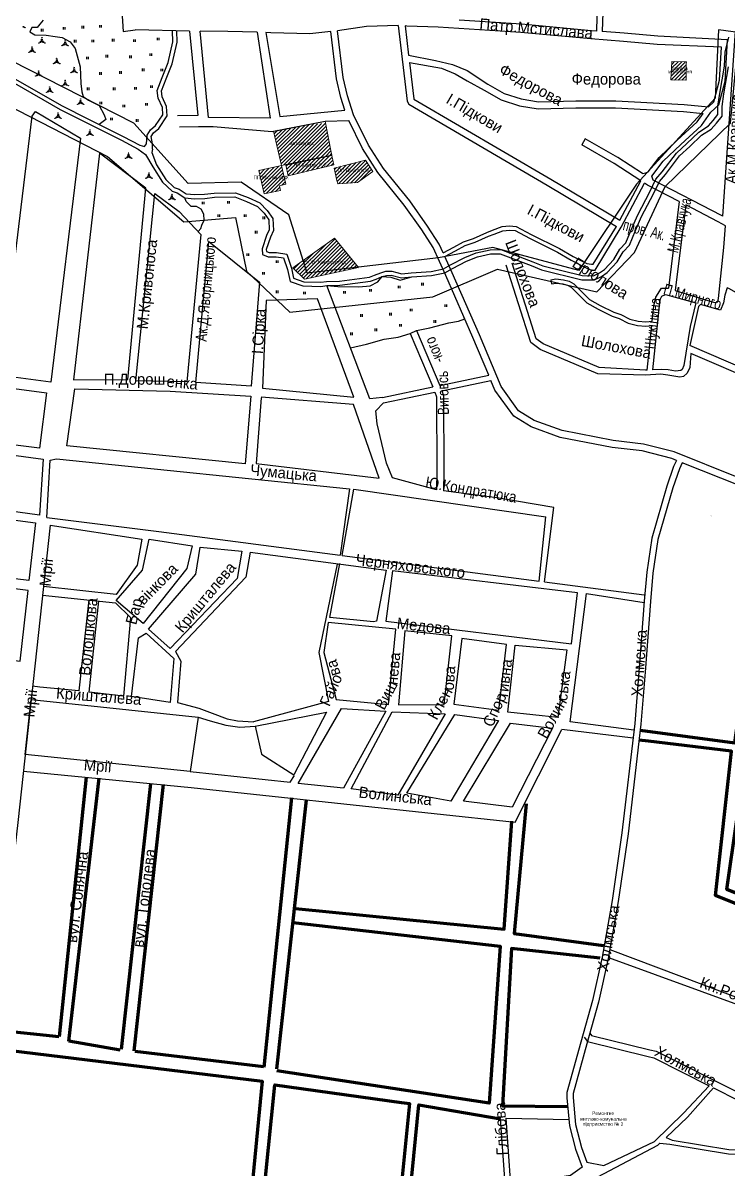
# Model space of a CAD drawing. Header units: millimetres. Extents: x 1379499 to 1411715, y 5652947 to 5671991.
# Drawn here: x 1400904 to 1401918, y 5658119 to 5659768 of the extents above; entities that cross this region are included whole.
import ezdxf
from ezdxf.enums import TextEntityAlignment as Align

# ---------------------------------------------------------------- set-up
doc = ezdxf.new("R2010")
doc.units = ezdxf.units.MM
doc.layers.add('_5Інше', color=252, linetype='Continuous', lineweight=25)
for name, color, linetype in [('вулиці', 7, 'Continuous'), ('ВулНазва', 7, 'Continuous'), ('залізниця', 7, 'Continuous'), ('на область', 5, 'Continuous')]:
    doc.layers.add(name, color=color, linetype=linetype)
doc.styles.add('GRAD', font='crr36__c.shx', dxfattribs={"oblique": 10})
picture_1 = doc.add_image_def('image1.bmp', size_in_pixel=(3370, 2384))
pattern_1 = [(45, (19203.3615, -9190.9644), (-2.6516504294, 2.6516504294), [])]

# ---------------------------------------------------------------- blocks, each defined once
blk = doc.blocks.new('ЧорнаПрибер')
at = {"layer": '_5Інше', "color": 160}
for points in [[(46520, 26580), (46376, 26657), (45778.7, 26738), (45774, 26640), (45661, 26516), (45578, 26392), (45454, 26425), (45376, 26410), (45187, 26388), (45161, 26472), (45092, 26519), (45016, 26517), (44938, 26604), (44308, 26925)], [(44258, 26887), (44900, 26556), (45010, 26462), (45084, 26468), (45100, 26391), (45162, 26332), (45368, 26354), (45461, 26394), (45604, 26361), (45658, 26418), (45702, 26513), (45796, 26604), (45806, 26710), (46396, 26618), (46505, 26564)]]:
    blk.add_lwpolyline(points, dxfattribs=at)

msp = doc.modelspace()

# ---------------------------------------------------------------- hatches: boundary and pattern name
at = {"layer": 'вулиці', "lineweight": -2}
h = msp.add_hatch(dxfattribs=at)
h.set_pattern_fill('ANSI31', color=2, scale=30, style=0)
h.set_pattern_definition(pattern_1)
h.paths.add_polyline_path([(1401837.3, 5659712.5), (1401835.9, 5659686.1), (1401857.9, 5659685.6), (1401857.9, 5659709.2), (1401858, 5659712.2)])
h.paths.add_polyline_path([(1401826.3, 5659695.2), (1401871.3, 5659695.2), (1401871.3, 5659700.2), (1401826.3, 5659700.2)], flags=9)
h.paths.add_polyline_path([(1401830.2, 5659700.5), (1401860.2, 5659700.5), (1401860.2, 5659705.5), (1401830.2, 5659705.5)], flags=9)
h = msp.add_hatch(dxfattribs=at)
h.set_pattern_fill('ANSI31', color=12, scale=30, style=0)
h.set_pattern_definition(pattern_1)
h.paths.add_polyline_path([(1401339.1, 5659624.2), (1401310, 5659621.3), (1401264.1, 5659612.5), (1401275.7, 5659563.2), (1401302.4, 5659568.6), (1401348.1, 5659578), (1401346.8, 5659584.6)])
h.paths.add_polyline_path([(1401287, 5659589.5), (1401323.1, 5659589.5), (1401323.1, 5659599.6), (1401287, 5659599.6)], flags=24)
h = msp.add_hatch(dxfattribs=at)
h.set_pattern_fill('ANSI31', color=2, scale=30, style=0)
h.set_pattern_definition(pattern_1)
h.paths.add_polyline_path([(1401282, 5659563.6), (1401285.2, 5659548.2), (1401350.8, 5659563.9), (1401348.1, 5659577.6)])
h.paths.add_polyline_path([(1401286.2, 5659559.9), (1401349.5, 5659559.9), (1401349.5, 5659567.4), (1401286.2, 5659567.4)], flags=24)
h = msp.add_hatch(dxfattribs=at)
h.set_pattern_fill('ANSI31', color=2, scale=30, style=0)
h.set_pattern_definition(pattern_1)
h.paths.add_polyline_path([(1401385.2, 5659538.6), (1401406.9, 5659554.2), (1401396.6, 5659570.6), (1401351.6, 5659559.3), (1401355.5, 5659541.3), (1401356.6, 5659536.4)])
h.paths.add_polyline_path([(1401348.3, 5659551.8), (1401411.6, 5659551.8), (1401411.6, 5659559.3), (1401348.3, 5659559.3)], flags=9)
h = msp.add_hatch(dxfattribs=at)
h.set_pattern_fill('ANSI31', color=2, scale=30, style=0)
h.set_pattern_definition(pattern_1)
h.paths.add_polyline_path([(1401274.3, 5659527.1), (1401272.9, 5659533.9), (1401282.2, 5659535.9), (1401278.7, 5659550.5), (1401275.7, 5659562.9), (1401243.3, 5659555.8), (1401250.6, 5659522.2)])
h.paths.add_polyline_path([(1401229.1, 5659542.1), (1401293.3, 5659542.1), (1401293.3, 5659549.6), (1401229.1, 5659549.6)], flags=9)
h = msp.add_hatch(dxfattribs=at)
h.set_pattern_fill('ANSI31', color=12, scale=30, style=0)
h.set_pattern_definition(pattern_1)
h.paths.add_polyline_path([(1401386.2, 5659416.6), (1401352, 5659458.3), (1401306.8, 5659426.2), (1401312.5, 5659408)])
h.paths.add_polyline_path([(1401308.9, 5659399.3), (1401386.6, 5659416.1), (1401386.2, 5659416.6), (1401312.5, 5659408), (1401306.8, 5659426.2), (1401292, 5659415.6)])
h.paths.add_polyline_path([(1401297.4, 5659419.1), (1401380.3, 5659419.1), (1401380.3, 5659427.9), (1401297.4, 5659427.9)], flags=9)

# ---------------------------------------------------------------- linework, layer by layer
at = {"layer": 'вулиці', "color": 7}
for p, q in [((1400962.2, 5659758.5), (1400962.2, 5659762.1)), ((1400964.6, 5659758.5), (1400964.6, 5659762.1)), ((1400989, 5659760.3), (1400989, 5659763.9)), ((1400991.4, 5659760.3), (1400991.4, 5659763.9)), ((1401014.5, 5659761.3), (1401014.5, 5659764.9)), ((1401016.9, 5659761.3), (1401016.9, 5659764.9)), ((1400930.4, 5659755.9), (1400930.4, 5659759.5)), ((1400932.8, 5659755.9), (1400932.8, 5659759.5)), ((1401097.5, 5659743.2), (1401097.5, 5659746.8)), ((1401099.9, 5659743.2), (1401099.9, 5659746.8)), ((1400978.1, 5659740.1), (1400978.1, 5659743.7)), ((1400980.5, 5659740.1), (1400980.5, 5659743.7)), ((1401003.5, 5659740.4), (1401003.5, 5659744)), ((1401005.9, 5659740.4), (1401005.9, 5659744)), ((1401032.9, 5659741.5), (1401032.9, 5659745.1)), ((1401035.3, 5659741.5), (1401035.3, 5659745.1)), ((1401063.3, 5659740.9), (1401063.3, 5659744.5)), ((1401065.7, 5659740.9), (1401065.7, 5659744.5)), ((1400995.6, 5659715.8), (1400995.6, 5659719.4)), ((1400998, 5659715.8), (1400998, 5659719.4)), ((1401023.8, 5659718.6), (1401023.8, 5659722.2)), ((1401026.2, 5659718.6), (1401026.2, 5659722.2)), ((1401057.7, 5659717.6), (1401057.7, 5659721.2)), ((1401060.1, 5659717.6), (1401060.1, 5659721.2)), ((1401086.9, 5659720.7), (1401086.9, 5659724.3)), ((1401089.3, 5659720.7), (1401089.3, 5659724.3)), ((1401014.3, 5659693.6), (1401014.3, 5659697.2)), ((1401016.7, 5659693.6), (1401016.7, 5659697.2)), ((1401043.2, 5659695), (1401043.2, 5659698.6)), ((1401045.6, 5659695), (1401045.6, 5659698.6)), ((1401076, 5659698.9), (1401076, 5659702.5)), ((1401078.4, 5659698.9), (1401078.4, 5659702.5)), ((1401102.8, 5659698.5), (1401102.8, 5659702.1)), ((1401105.2, 5659698.5), (1401105.2, 5659702.1)), ((1400996.6, 5659671.4), (1400996.6, 5659675)), ((1400999, 5659671.4), (1400999, 5659675)), ((1401034, 5659671.4), (1401034, 5659675)), ((1401036.4, 5659671.4), (1401036.4, 5659675)), ((1401064.7, 5659672.1), (1401064.7, 5659675.7)), ((1401067.1, 5659672.1), (1401067.1, 5659675.7)), ((1401088, 5659674.6), (1401088, 5659678.2)), ((1401090.4, 5659674.6), (1401090.4, 5659678.2)), ((1401015, 5659651.2), (1401015, 5659654.8)), ((1401017.4, 5659651.2), (1401017.4, 5659654.8)), ((1401047.8, 5659646.8), (1401047.8, 5659650.4)), ((1401050.2, 5659646.8), (1401050.2, 5659650.4)), ((1401080.8, 5659649.1), (1401080.8, 5659652.7)), ((1401083.2, 5659649.1), (1401083.2, 5659652.7)), ((1401030.4, 5659628.1), (1401030.4, 5659631.7)), ((1401032.8, 5659628.1), (1401032.8, 5659631.7)), ((1401067.3, 5659625.9), (1401067.3, 5659629.5)), ((1401069.7, 5659625.9), (1401069.7, 5659629.5)), ((1401162.2, 5659507.3), (1401162.2, 5659510.9)), ((1401164.6, 5659507.3), (1401164.6, 5659510.9)), ((1401198.6, 5659508.1), (1401198.6, 5659511.7)), ((1401201, 5659508.1), (1401201, 5659511.7)), ((1401184.7, 5659488.9), (1401184.7, 5659492.5)), ((1401187.1, 5659488.9), (1401187.1, 5659492.5)), ((1401222.5, 5659488.9), (1401222.5, 5659492.5)), ((1401224.9, 5659488.9), (1401224.9, 5659492.5)), ((1401249.4, 5659485.8), (1401249.4, 5659489.4)), ((1401251.8, 5659485.8), (1401251.8, 5659489.4)), ((1401238.3, 5659465.3), (1401238.3, 5659468.9)), ((1401240.7, 5659465.3), (1401240.7, 5659468.9)), ((1401226.4, 5659432.9), (1401226.4, 5659436.5)), ((1401228.8, 5659432.9), (1401228.8, 5659436.5)), ((1401268.4, 5659422.8), (1401268.4, 5659426.4)), ((1401270.8, 5659422.8), (1401270.8, 5659426.4)), ((1401248.9, 5659406.1), (1401248.9, 5659409.7)), ((1401251.3, 5659406.1), (1401251.3, 5659409.7)), ((1401268.4, 5659379.5), (1401268.4, 5659383.1)), ((1401270.8, 5659379.5), (1401270.8, 5659383.1)), ((1401403, 5659381.5), (1401403, 5659385.1)), ((1401405.4, 5659381.5), (1401405.4, 5659385.1)), ((1401444, 5659386.4), (1401444, 5659390)), ((1401446.4, 5659386.4), (1401446.4, 5659390)), ((1401477.8, 5659390.4), (1401477.8, 5659394)), ((1401480.2, 5659390.4), (1401480.2, 5659394)), ((1401308, 5659377.8), (1401308, 5659381.4)), ((1401310.4, 5659377.8), (1401310.4, 5659381.4)), ((1401365.2, 5659378.8), (1401365.2, 5659382.4)), ((1401367.6, 5659378.8), (1401367.6, 5659382.4)), ((1401431.6, 5659347.2), (1401431.6, 5659350.8)), ((1401434, 5659347.2), (1401434, 5659350.8)), ((1401461.5, 5659353.4), (1401461.5, 5659357)), ((1401463.9, 5659353.4), (1401463.9, 5659357)), ((1401510.9, 5659359.6), (1401510.9, 5659363.2)), ((1401513.3, 5659359.6), (1401513.3, 5659363.2)), ((1401389.9, 5659345.3), (1401389.9, 5659348.9)), ((1401392.3, 5659345.3), (1401392.3, 5659348.9)), ((1401446, 5659331.2), (1401446, 5659334.8)), ((1401448.4, 5659331.2), (1401448.4, 5659334.8)), ((1401495.1, 5659336.7), (1401495.1, 5659340.3)), ((1401497.5, 5659336.7), (1401497.5, 5659340.3)), ((1401375.3, 5659318.9), (1401375.3, 5659322.5)), ((1401377.7, 5659318.9), (1401377.7, 5659322.5)), ((1401410.5, 5659324.7), (1401410.5, 5659328.3)), ((1401412.9, 5659324.7), (1401412.9, 5659328.3))]:
    msp.add_line(p, q, dxfattribs=at)
for points in [[(1401731.7, 5659879.9), (1401728.7, 5659756.4)], [(1401741.4, 5659877.7), (1401736.7, 5659755.7)], [(1400933.2, 5659772.2), (1400928, 5659766.1), (1400924.3, 5659761.6), (1400916.9, 5659761.6), (1400913.9, 5659755.5), (1400921.2, 5659750.8), (1400937.3, 5659750.3), (1400950.3, 5659748.4), (1400960.4, 5659747.2), (1400971.6, 5659741), (1400978.9, 5659731.1), (1400986, 5659705.1), (1400987.2, 5659680.8), (1400988.6, 5659669), (1400990.7, 5659662.3), (1400998.1, 5659656.8), (1401013.6, 5659649.4), (1401020.9, 5659636.1), (1401023.3, 5659629.2), (1401019.2, 5659626.1), (1401013.3, 5659622.2)], [(1401443.6, 5659764.3), (1401397.9, 5659763.1), (1401356.5, 5659756.9)], [(1401443.6, 5659764.3), (1401456.3, 5659655.4), (1401459.1, 5659651), (1401657.9, 5659534.9), (1401757.6, 5659475.4)], [(1401453.7, 5659763.7), (1401458.6, 5659721.5)], [(1401890, 5659647.4), (1401897.4, 5659654.5), (1401905.8, 5659685.6), (1401908.6, 5659733), (1401816.2, 5659737), (1401767.4, 5659741.2), (1401720.8, 5659745), (1401619.8, 5659754.1), (1401501.3, 5659761.8), (1401455.8, 5659763.6), (1401453.7, 5659763.7)], [(1401728.7, 5659756.4), (1401721.8, 5659756.9), (1401620.7, 5659766.1), (1401531.1, 5659771.9)], [(1401143.3, 5659756.3), (1401065.3, 5659758.2)], [(1401240.8, 5659754.6), (1401198.7, 5659755.7), (1401159, 5659756.1)], [(1401346.6, 5659755.7), (1401316.3, 5659752.5), (1401260.2, 5659754), (1401253.2, 5659754.2)], [(1401366.8, 5659642.7), (1401361.2, 5659660.6), (1401354.7, 5659687.7), (1401346.6, 5659755.7)], [(1401508.3, 5659437.5), (1401502.6, 5659449.9), (1401485.9, 5659475.9), (1401460.2, 5659512.2), (1401422.3, 5659558.9), (1401401.1, 5659592.3), (1401379.4, 5659636.1), (1401370.9, 5659663.3), (1401364.5, 5659689.5), (1401356.5, 5659756.9)], [(1401917.2, 5659743.7), (1401817.1, 5659749), (1401768.4, 5659753.2), (1401736.7, 5659755.7)], [(1401910.4, 5659489.9), (1401928.5, 5659756.3)], [(1401810.4, 5659541.8), (1401808.5, 5659547.7), (1401824.7, 5659569), (1401850.1, 5659593.3), (1401879.6, 5659620.7), (1401893.3, 5659639.5), (1401904.5, 5659650.3), (1401913.8, 5659684.3), (1401917.2, 5659743.7)], [(1401458.6, 5659721.5), (1401497.1, 5659714.2), (1401521.6, 5659708.3), (1401542.6, 5659699.5), (1401572.6, 5659679.9), (1401595.9, 5659666.7), (1401620.5, 5659658.7), (1401645.6, 5659654.7), (1401699.2, 5659655.8), (1401756.4, 5659656), (1401854.8, 5659650.7), (1401890, 5659647.4)], [(1401459.8, 5659711.1), (1401505.9, 5659703.1), (1401525.5, 5659694.8), (1401542.8, 5659684.8), (1401567.4, 5659671.3), (1401591.9, 5659657.5), (1401618.1, 5659648.9), (1401644.9, 5659644.7), (1401699.3, 5659645.8), (1401756.2, 5659646), (1401854.1, 5659640.8), (1401882.4, 5659638)], [(1401459.8, 5659711.1), (1401465.9, 5659658.8), (1401466.2, 5659658.4), (1401662.9, 5659543.5), (1401762.5, 5659484.1)], [(1400921.9, 5659640.7), (1400986.8, 5659602.5), (1400944, 5659251.4), (1400872.1, 5659260.9), (1400917, 5659634.2), (1400921.9, 5659640.7)], [(1401795, 5659551.4), (1401799.6, 5659552.2), (1401803.3, 5659554), (1401818.7, 5659574.3), (1401844.6, 5659599.2), (1401873.6, 5659626), (1401882.4, 5659638)], [(1401573.8, 5659261.4), (1401551.1, 5659315.3), (1401512.3, 5659404.8), (1401493.8, 5659445.1), (1401477.6, 5659470.4), (1401452.3, 5659506.1), (1401414.1, 5659553), (1401392.4, 5659587.4), (1401372.5, 5659627.5)], [(1401795, 5659551.4), (1401759.4, 5659574.6), (1401712.5, 5659601.3)], [(1401792.7, 5659540.9), (1401754.2, 5659566), (1401707.6, 5659592.6)], [(1401510.8, 5659432), (1401526.2, 5659440.2), (1401539.7, 5659447.7), (1401554.2, 5659452.6), (1401573.6, 5659461.2), (1401581.4, 5659464.3), (1401594.3, 5659469.1), (1401603.8, 5659470.1), (1401611.6, 5659469.5), (1401632.2, 5659458.5), (1401672.5, 5659438.3), (1401692.2, 5659426.9), (1401702.4, 5659421.7), (1401713, 5659416.2), (1401721, 5659412.3), (1401726.7, 5659412.3), (1401764.1, 5659474.4), (1401797.8, 5659537.7)], [(1401762.5, 5659484.1), (1401792.7, 5659540.9)], [(1401847.6, 5659511.2), (1401802.3, 5659534.7), (1401797.8, 5659537.7)], [(1401910.4, 5659489.9), (1401908.6, 5659490.9), (1401810.4, 5659541.8), (1401810.4, 5659541.8)], [(1401847.6, 5659511.2), (1401832.3, 5659386.3)], [(1401857.1, 5659506.3), (1401842, 5659383.3)], [(1401914.3, 5659476.3), (1401903.8, 5659482.1), (1401857.1, 5659506.3)], [(1401508.3, 5659437.5), (1401523.4, 5659445.5), (1401537.3, 5659453.2), (1401552, 5659458.2), (1401571.2, 5659466.7), (1401579.2, 5659469.9), (1401592.9, 5659475), (1401603.7, 5659476.1), (1401613.3, 5659475.4), (1401635, 5659463.9), (1401675.4, 5659443.6), (1401695.1, 5659432.2), (1401705.1, 5659427), (1401714.8, 5659422.1), (1401721.7, 5659421.2), (1401724.1, 5659420.9), (1401757.6, 5659475.4)], [(1401842, 5659383.3), (1401898.5, 5659366.1), (1401903.3, 5659366.9), (1401904.2, 5659371.8), (1401912, 5659445), (1401914.3, 5659476.3)], [(1401931.3, 5659114.5), (1401840.3, 5659150.8), (1401796.3, 5659162.3), (1401752.6, 5659167.2), (1401679.2, 5659181.5), (1401639, 5659196.1), (1401616.8, 5659209.8), (1401591.6, 5659244.8), (1401560.3, 5659319.2), (1401521.4, 5659408.8), (1401510.8, 5659432)], [(1401864.6, 5659292.3), (1401862.9, 5659272.4), (1401859.2, 5659264.2), (1401854, 5659259.6), (1401848.7, 5659258.3), (1401831.6, 5659261.5), (1401821.4, 5659262.7), (1401799.2, 5659261.4), (1401730.7, 5659263.2), (1401647.8, 5659298.3), (1401634.4, 5659308.1), (1401598.9, 5659419.8)], [(1401801.5, 5659268.7), (1401799.1, 5659268.6), (1401732.8, 5659272.2), (1401652.3, 5659306.2), (1401642.1, 5659313.6), (1401607.5, 5659422.5)], [(1401663.2, 5659398.5), (1401670.4, 5659399.9), (1401681.3, 5659398.6), (1401689.6, 5659396.6), (1401696.2, 5659392.6), (1401718.6, 5659370.4), (1401734.1, 5659361.5), (1401753.6, 5659351.8), (1401763.7, 5659348.5), (1401776.5, 5659341.9), (1401788.8, 5659338.8), (1401799.5, 5659338), (1401808.8, 5659339)], [(1401664.3, 5659392.6), (1401670.6, 5659393.8), (1401680.3, 5659392.7), (1401687.2, 5659391), (1401692.5, 5659387.8), (1401714.9, 5659365.5), (1401731.2, 5659356.2), (1401751.4, 5659346.3), (1401761.4, 5659343), (1401774.4, 5659336.3), (1401787.9, 5659332.9), (1401799.6, 5659332), (1401808.2, 5659332.9)], [(1401808.8, 5659339), (1401811.1, 5659360.8), (1401814, 5659373.5), (1401822.5, 5659386.3), (1401832.3, 5659386.3)], [(1401916.6, 5659386.8), (1401913.5, 5659376.5), (1401911.2, 5659365.4), (1401907.3, 5659354.9), (1401878.4, 5659363.2), (1401875.6, 5659359.9), (1401863.1, 5659303.9)], [(1402007.8, 5659335.8), (1401987.6, 5659346.5), (1401920, 5659385.6), (1401916.6, 5659386.8)], [(1401809.7, 5659269), (1401820.2, 5659370.2), (1401822.6, 5659375.1), (1401827.8, 5659377.3), (1401871.6, 5659365.3), (1401863.3, 5659331.3)], [(1401801.5, 5659268.7), (1401808.2, 5659332.9)], [(1401863.3, 5659331.3), (1401854.3, 5659275.4), (1401851.8, 5659269.7), (1401850, 5659268), (1401842.5, 5659266.9), (1401831.9, 5659268.9), (1401822.1, 5659269.4), (1401809.7, 5659269)], [(1401981.2, 5659252.8), (1401977.6, 5659254.6), (1401863.1, 5659303.9)], [(1401962.8, 5659250.1), (1401864.6, 5659292.3)], [(1400679.3, 5659270.5), (1400937.6, 5659236), (1400927.6, 5659156.5), (1400671, 5659188.4), (1400668.8, 5659192.7), (1400679.2, 5659270.5)], [(1401503.4, 5659246.6), (1401573.8, 5659261.4)], [(1401506.1, 5659239), (1401576.9, 5659253.9)], [(1401843.8, 5659138.6), (1401837.1, 5659141.3), (1401794.5, 5659152.4), (1401751.1, 5659157.4), (1401676.6, 5659171.8), (1401634.6, 5659187), (1401609.9, 5659202.3), (1401582.8, 5659239.9), (1401576.9, 5659253.9)], [(1401420.8, 5659229.2), (1401493.5, 5659244.5)], [(1401422.4, 5659221.4), (1401496.3, 5659236.9)], [(1401435.2, 5659113.5), (1401426.9, 5659134.9), (1401413.3, 5659191.2), (1401411.2, 5659210), (1401422.4, 5659221.4)], [(1400666.7, 5659176.4), (1400933.1, 5659140.3), (1400927.9, 5659060), (1400656.4, 5659097.1), (1400667.1, 5659176.3)], [(1400311.3, 5659136.5), (1400319.2, 5659136.5), (1400645.7, 5659085.2), (1400921.8, 5659049), (1400912.5, 5658965.8), (1400404, 5659027.7), (1400331.7, 5659051.2), (1400311.3, 5659136.5)], [(1400938.4, 5659056.7), (1400942.8, 5659138.9), (1400952.2, 5659141.2), (1401373.7, 5659097.8), (1401359.9, 5659002.4)], [(1401843.8, 5659138.6), (1401839.7, 5659130.1), (1401830, 5659101.8), (1401808.3, 5659026.7), (1401801, 5658977.7), (1401797.5, 5658936.4), (1401789.9, 5658834.6), (1401783.7, 5658760), (1401765.4, 5658602.8), (1401751.3, 5658505.3), (1401736.9, 5658424.1), (1401722.8, 5658361.5), (1401706.2, 5658301.9), (1401686.3, 5658229.2), (1401686, 5658221.7), (1401689.9, 5658181.5), (1401698.8, 5658147.7), (1401708.2, 5658121.7)], [(1401852.2, 5659135.3), (1401848.1, 5659126.7), (1401838.6, 5659099.1), (1401817.1, 5659024.8), (1401809.9, 5658976.7), (1401806.5, 5658935.7), (1401798.8, 5658833.9), (1401792.7, 5658759.1), (1401774.4, 5658601.6), (1401760.1, 5658503.9), (1401745.8, 5658422.3), (1401731.5, 5658359.3), (1401714.9, 5658299.5), (1401695.3, 5658227.8), (1401695, 5658221.9), (1401698.8, 5658183.1), (1401707.4, 5658150.4), (1401715.1, 5658129)], [(1402252.7, 5658970.7), (1402250.1, 5658971.8), (1402156.2, 5659011.4), (1401935.4, 5659102.1), (1401852.2, 5659135.3)], [(1401498.7, 5659096.3), (1401435.2, 5659113.5)], [(1401363.2, 5659002), (1401380, 5659097.2), (1401655.9, 5659057.6)], [(1401654.1, 5658963.9), (1401667.5, 5659070.8), (1401585.4, 5659084.8), (1401508.7, 5659094.9)], [(1400938.4, 5659056.7), (1401099.2, 5659036.6), (1401359.9, 5659002.4)], [(1400942.9, 5659045.5), (1400896.5, 5658617.7), (1400873.7, 5658415.6), (1400851.5, 5658202.5), (1400816, 5657900.9), (1400796.5, 5657709.4)], [(1400942.9, 5659045.5), (1401074.8, 5659025.5), (1401068.3, 5658988), (1401038.1, 5658945.7), (1400933.4, 5658957.4)], [(1401085.2, 5659025.4), (1401147.5, 5659015.6), (1401139.5, 5658983), (1401076.7, 5658904.1), (1401037.9, 5658937), (1401075.9, 5658980.8), (1401085.2, 5659025.4)], [(1401158.9, 5659013.7), (1401218.7, 5659008), (1401212, 5658969), (1401115.6, 5658868.2), (1401084.5, 5658896.1), (1401152.5, 5658975.2), (1401158.9, 5659013.7)], [(1401230.8, 5659006.9), (1401224.5, 5658970.5), (1401123.3, 5658863.6), (1401130.9, 5658849.9)], [(1401230.8, 5659006.9), (1401426.4, 5658980.9), (1401412.4, 5658907.2), (1401408, 5658906.4), (1401345.3, 5658912.8), (1401359.5, 5658990.2)], [(1400586, 5658992.1), (1400575.1, 5658892.9), (1400900.1, 5658850), (1400911.2, 5658951.7), (1400586, 5658992.1)], [(1401355.8, 5658989.5), (1401329.5, 5658862.1), (1401343.4, 5658791.8), (1401235.6, 5658762.8)], [(1401363.2, 5659002), (1401646.2, 5658964.9)], [(1401435.5, 5658979.7), (1401425.9, 5658907.2), (1401692.6, 5658875), (1401701.6, 5658948.4), (1401435.5, 5658979.7)], [(1401654.1, 5658963.8), (1401797.4, 5658945.1)], [(1400998.6, 5658938), (1400984.5, 5658807.1), (1400928.4, 5658812.7), (1400917.8, 5658813.7)], [(1400932, 5658945), (1401037.2, 5658933.8), (1401058.7, 5658912.6), (1401048.3, 5658799.5), (1400999.2, 5658805.2), (1401012.8, 5658936.6)], [(1401782.6, 5658750.7), (1401691.1, 5658762.4), (1401714.4, 5658947)], [(1401714.4, 5658947), (1401797.4, 5658934.3)], [(1401354.5, 5658794.8), (1401429.5, 5658787.5), (1401440.3, 5658896.1), (1401342.8, 5658905.3), (1401336.6, 5658862.3), (1401354.5, 5658794.8)], [(1401070.2, 5658883.4), (1401081.1, 5658890.2), (1401121.1, 5658853.7), (1401115.4, 5658790.6), (1401060, 5658798.8), (1401070.2, 5658883.4)], [(1401443.9, 5658787.2), (1401509.9, 5658787.5), (1401520.5, 5658886.4), (1401453.2, 5658893.4), (1401443.9, 5658787.2)], [(1401523.7, 5658788.1), (1401588.4, 5658779.3), (1401599.2, 5658874), (1401534.9, 5658882.4), (1401523.7, 5658788.1)], [(1401611.9, 5658872.8), (1401686.3, 5658866.3), (1401673.3, 5658769), (1401601.2, 5658776.3), (1401611.9, 5658872.8)], [(1401130.9, 5658849.9), (1401126.2, 5658790.3), (1401157, 5658782.2)], [(1400915.7, 5658794.5), (1401155.9, 5658769.3), (1401144.6, 5658691.2), (1400907.1, 5658715.8), (1400915.7, 5658794.5)], [(1401157, 5658782.2), (1401176.2, 5658775), (1401197.5, 5658766.9), (1401212.5, 5658763.8), (1401235.6, 5658762.8)], [(1401237.9, 5658756.3), (1401340.5, 5658776.6), (1401293.4, 5658686.1), (1401293.4, 5658686.1)], [(1401362, 5658781.6), (1401425.6, 5658777.7), (1401364.7, 5658667), (1401299.6, 5658673.9), (1401362, 5658781.6)], [(1401434.9, 5658777.1), (1401511.2, 5658774.1), (1401442.9, 5658657.3), (1401375.9, 5658666), (1401434.9, 5658777.1)], [(1401525, 5658773.3), (1401587.7, 5658764.5), (1401519.4, 5658648.3), (1401455.9, 5658659.8), (1401525, 5658773.3)], [(1401155.9, 5658769.3), (1401173.2, 5658764), (1401195.9, 5658758), (1401215.7, 5658755), (1401237.9, 5658756.3)], [(1401237.9, 5658756.3), (1401246.8, 5658716.1), (1401293.4, 5658686.1)], [(1401605.1, 5658760.5), (1401665.6, 5658753.7), (1401607.5, 5658639.6), (1401537.6, 5658648.6), (1401605.1, 5658760.5)], [(1401781.3, 5658739.1), (1401679.1, 5658751.6), (1401679.1, 5658751.6), (1401679.1, 5658751.6)], [(1401748, 5658434.9), (1401950.2, 5658358.6), (1402065.7, 5658315.6), (1402154.8, 5658289.2), (1402166.3, 5658285.4)], [(1401746, 5658423.7), (1401947.2, 5658350.2), (1402062.8, 5658307.1), (1402152.1, 5658280.6), (1402175.5, 5658272.9), (1402191.1, 5658263.1), (1402203.9, 5658251), (1402205.1, 5658248.9)], [(1401719.1, 5658314.8), (1401721.6, 5658311.4), (1401805.6, 5658290.7), (1401814.6, 5658288.6), (1401937.6, 5658226.8), (1402044.3, 5658170.4), (1402080.2, 5658152.3), (1402095.1, 5658146.8), (1402104.2, 5658144.1)], [(1401711.1, 5658308.7), (1401715.8, 5658302.5), (1401803.3, 5658280.9), (1401811.2, 5658279.1), (1401890.9, 5658239)], [(1401715.1, 5658129), (1401739.3, 5658124.2), (1401812, 5658158.7), (1401853.8, 5658199.4), (1401890.9, 5658239)], [(1401829, 5658164.8), (1401859.5, 5658193.8), (1401897, 5658236)], [(1401897, 5658236), (1401933, 5658217.9), (1402045, 5658159.3), (1402062.3, 5658151.8)], [(1401597.9, 5658091.9), (1401590.8, 5658191.6)], [(1401598.7, 5658192.2), (1401689, 5658190.7)], [(1401708.2, 5658121.7), (1401691.5, 5658109.7), (1401605.6, 5658096.4), (1401598.7, 5658192.2)], [(1401829, 5658164.8), (1401837.5, 5658160.8), (1401919, 5658147.3), (1402003.8, 5658145.4), (1402024.9, 5658145.4), (1402044.1, 5658146.6), (1402062.3, 5658151.8)], [(1401722.5, 5658097.2), (1401730.6, 5658107.8), (1401817, 5658153.5), (1401820.1, 5658156.4)], [(1401820.1, 5658156.4), (1401834.3, 5658155.2), (1401918.4, 5658141.3), (1402003.8, 5658139.4), (1402041.8, 5658141.1), (1402056.6, 5658142.6), (1402076, 5658146)]]:
    msp.add_lwpolyline(points, dxfattribs=at)
at = {"layer": 'вулиці', "color": 7, "lineweight": -2}
for points in [[(1401042.3, 5659845), (1401048.2, 5659755.6), (1401065.3, 5659758.2)], [(1400786.8, 5659737.9), (1400888.7, 5659686.8), (1400892.4, 5659687.9), (1400960.2, 5659648.9), (1400997.3, 5659630.2), (1401048.2, 5659604.9), (1401071.8, 5659592.1), (1401078.7, 5659590.4), (1401081.7, 5659594.4), (1401082.4, 5659606.6), (1401087.2, 5659614.2), (1401094.7, 5659620.3), (1401105, 5659636.1), (1401104.5, 5659646.6), (1401098.2, 5659660), (1401097, 5659671.1), (1401104.3, 5659689.7), (1401112.8, 5659711.2), (1401119.6, 5659740.8), (1401119.1, 5659756.9)], [(1401090, 5659586.4), (1401090, 5659594.4), (1401088.3, 5659604.7), (1401091.8, 5659610.2), (1401099.2, 5659616.3), (1401111.1, 5659634.5), (1401110.5, 5659648.1), (1401104.1, 5659661.7), (1401103.1, 5659670.3), (1401109.9, 5659687.5), (1401118.5, 5659709.4), (1401125.6, 5659740.3), (1401125.1, 5659756.8)], [(1401090, 5659586.4), (1401089.4, 5659581.5), (1401095.8, 5659564), (1401109.4, 5659542.8), (1401121.4, 5659531.3), (1401128.6, 5659529), (1401138.7, 5659522.2), (1401150.9, 5659521.1), (1401165.2, 5659521.7), (1401179.1, 5659523.2), (1401209.6, 5659523.8), (1401227.6, 5659516.9), (1401244.6, 5659509.1), (1401255.2, 5659498.2), (1401263.3, 5659486.9), (1401264.1, 5659469.5), (1401259.9, 5659460), (1401253.9, 5659442.3), (1401254.1, 5659439.3), (1401257.9, 5659437.8), (1401268.6, 5659437.8), (1401283.2, 5659435.6), (1401290.1, 5659415.2), (1401293.1, 5659400.8), (1401307.7, 5659395.8), (1401332.1, 5659395), (1401340.6, 5659396.3), (1401359, 5659396.6), (1401402.2, 5659402.3), (1401409.7, 5659405), (1401418.6, 5659408.8), (1401426, 5659410.9), (1401434.4, 5659411.2), (1401448.9, 5659407.2), (1401462.4, 5659408.6), (1401490.8, 5659410.5), (1401508.5, 5659414.1), (1401518.8, 5659419.9), (1401539.3, 5659430.8), (1401555.7, 5659437.4), (1401575.7, 5659441.7), (1401591.1, 5659442), (1401637.3, 5659424.4), (1401651.7, 5659418.4), (1401708.3, 5659404.5), (1401724.5, 5659404.3), (1401732.9, 5659408.6), (1401740.1, 5659413.6), (1401753.9, 5659427.9), (1401762.2, 5659442.4), (1401771.1, 5659451.8), (1401779.2, 5659471.6), (1401788.1, 5659492.2), (1401805.5, 5659524.9), (1401814.3, 5659543.2), (1401823.2, 5659553.7), (1401843.8, 5659580.8), (1401858.7, 5659594.7), (1401875.9, 5659611.1), (1401889.9, 5659619.9), (1401896.6, 5659627.7), (1401903.5, 5659636.3), (1401903.5, 5659648.2), (1401906.1, 5659666.8), (1401912.7, 5659705.7), (1401913.7, 5659726.1), (1401919, 5659747.7)], [(1401143.3, 5659756.3), (1401155.2, 5659634.8), (1401126, 5659634.4)], [(1401240.8, 5659754.6), (1401259.6, 5659631.2), (1401170.8, 5659632), (1401159, 5659756.1)], [(1401253.2, 5659754.2), (1401273.2, 5659633.6), (1401366.8, 5659642.7)], [(1400784.1, 5659732.5), (1400888.1, 5659680.3), (1400891.7, 5659681.4), (1400957.3, 5659643.6), (1400994.6, 5659624.8), (1401045.4, 5659599.6), (1401069.6, 5659586.4)], [(1401069.6, 5659586.4), (1401080, 5659578.7), (1401090.7, 5659560.9), (1401104.8, 5659539), (1401118.3, 5659526.1), (1401125.9, 5659523.6), (1401136.7, 5659516.3), (1401150.7, 5659515.1), (1401165.6, 5659515.7), (1401179.5, 5659517.2), (1401208.6, 5659517.7), (1401225.3, 5659511.3), (1401241, 5659504.1), (1401250.6, 5659494.4), (1401257.4, 5659484.9), (1401258, 5659470.6), (1401254.3, 5659462.1), (1401247.9, 5659443.2), (1401248.3, 5659435.1), (1401256.8, 5659431.8), (1401268.1, 5659431.8), (1401278.6, 5659430.2), (1401284.3, 5659413.6), (1401288, 5659396.3), (1401306.6, 5659389.8), (1401332.5, 5659389), (1401341.1, 5659390.3), (1401359.5, 5659390.6), (1401403.6, 5659396.4), (1401411.9, 5659399.4), (1401420.7, 5659403.1), (1401426.9, 5659404.9), (1401433.7, 5659405.1), (1401448.4, 5659401.2), (1401463, 5659402.7), (1401491.6, 5659404.6), (1401510.6, 5659408.4), (1401521.7, 5659414.7), (1401541.8, 5659425.4), (1401557.4, 5659431.7), (1401576.4, 5659435.7), (1401590, 5659436), (1401635, 5659418.9), (1401649.9, 5659412.7), (1401707.5, 5659398.5), (1401725.9, 5659398.3), (1401736, 5659403.4), (1401744, 5659409), (1401758.7, 5659424.3), (1401767.1, 5659438.8), (1401776.2, 5659448.5), (1401784.7, 5659469.3), (1401793.5, 5659489.6), (1401810.9, 5659522.2), (1401819.3, 5659539.9), (1401827.8, 5659549.9), (1401848.3, 5659576.7), (1401862.8, 5659590.3), (1401879.6, 5659606.4), (1401893.8, 5659615.3), (1401901.3, 5659623.8), (1401909.5, 5659634.2), (1401909.5, 5659647.8), (1401912, 5659665.9), (1401918.7, 5659705.1)], [(1401129.2, 5659618.8), (1401156.4, 5659619.2), (1401177.6, 5659619.2), (1401262.2, 5659612.1), (1401338.6, 5659626.9), (1401372.5, 5659627.5)], [(1401014.1, 5659580.8), (1400976.7, 5659254.4), (1401054.6, 5659255.2), (1401080.4, 5659530.2), (1401014.1, 5659580.8)], [(1401093.4, 5659522.6), (1401128.7, 5659497), (1401159.9, 5659463.6), (1401139.7, 5659251.9), (1401066.1, 5659253.1), (1401093.4, 5659522.6)], [(1401155.8, 5659467.9), (1401159.7, 5659472.5), (1401161.2, 5659477.1), (1401164.7, 5659484.4), (1401163.9, 5659493.1), (1401160.2, 5659500.4), (1401153.4, 5659503.8), (1401145.9, 5659503.8), (1401138.5, 5659511.4), (1401136.7, 5659516.3)], [(1401171.1, 5659453.8), (1401244, 5659395.1), (1401232.3, 5659245.4), (1401152.6, 5659250.6), (1401171.1, 5659453.8)], [(1401341.1, 5659390.3), (1401357, 5659388.9), (1401387.1, 5659388.4), (1401403.1, 5659390.1), (1401414.5, 5659395.5), (1401420.7, 5659403.1), (1401433, 5659402.4), (1401446.6, 5659398.1), (1401463, 5659402.7), (1401491.6, 5659404.6), (1401510.6, 5659408.4)], [(1401420.8, 5659229.2), (1401402.6, 5659227.4), (1401341.1, 5659390.3)], [(1401248.5, 5659242.7), (1401380, 5659229.5), (1401327.7, 5659371.1), (1401253.7, 5659368.7), (1401248.5, 5659242.7)], [(1401375, 5659300.6), (1401398.2, 5659306), (1401423.4, 5659313.3), (1401443.7, 5659316.2), (1401460.8, 5659321.5), (1401470, 5659325.4), (1401489.3, 5659329.2), (1401516.6, 5659336.8), (1401530.5, 5659338.8), (1401539.3, 5659342.6)], [(1401460.8, 5659321.5), (1401493.5, 5659244.5)], [(1401470, 5659325.4), (1401503.4, 5659246.6)], [(1400978.7, 5659241.6), (1401115.5, 5659238.4), (1401231.4, 5659231.2), (1401223.3, 5659133.8), (1400967.1, 5659159.5), (1400978.7, 5659241.6)], [(1401496.3, 5659236.9), (1401498.6, 5659230.2), (1401499.1, 5659122.6), (1401498.7, 5659096.3)], [(1401506.1, 5659239), (1401508.6, 5659231.9), (1401509.1, 5659122.6), (1401508.7, 5659094.9)], [(1401246.4, 5659228.7), (1401239.1, 5659134.2), (1401416.2, 5659113.3), (1401379.4, 5659219.3), (1401246.4, 5659229.5)], [(1401646.2, 5658964.9), (1401655.9, 5659057.6)], [(1400904.5, 5658691.4), (1401145.9, 5658667.9), (1401611.7, 5658618.2), (1401679.1, 5658751.6)], [(1401144.6, 5658691.2), (1401288, 5658675.8), (1401294.3, 5658685.5)]]:
    msp.add_lwpolyline(points, dxfattribs=at)
at = {"layer": 'вулиці', "color": 1}
for points in [[(1401712.5, 5659601.3), (1401707.6, 5659592.6)], [(1401663.2, 5659398.5), (1401664.3, 5659392.6)]]:
    msp.add_lwpolyline(points, dxfattribs=at)
at = {"layer": 'вулиці', "color": 2, "lineweight": 70}
for points in [[(1401791.7, 5658750.5), (1401927.5, 5658732.5), (1401947.4, 5658875.1), (1401953.4, 5658898.1), (1401970.4, 5658907.8), (1401997.7, 5658910.2), (1402121.5, 5658873.3), (1402159.9, 5659009.8)], [(1402025.6, 5658330.6), (1402059.3, 5658448.6), (1401899.8, 5658512.6), (1401923.1, 5658720.6), (1401803.4, 5658734.7), (1401790, 5658736.3)], [(1401943.8, 5658715.3), (1402130.4, 5658675.6), (1402064.5, 5658461.4), (1401916.3, 5658521.3), (1401943.8, 5658715.3)], [(1400994.9, 5658683.2), (1400956, 5658309.2)], [(1400970, 5658303), (1401013.5, 5658681.8)], [(1401087.2, 5658673.2), (1401045.2, 5658291.4)], [(1401063.9, 5658289.1), (1401106.2, 5658673.1)], [(1401290.3, 5658653.2), (1401250.1, 5658265.2)], [(1401268.9, 5658263.3), (1401311.5, 5658650.2)], [(1401627.7, 5658644.7), (1401610.6, 5658458), (1401738.7, 5658440.8)], [(1401296.1, 5658493.9), (1401596.2, 5658464.3), (1401607, 5658619.6)], [(1401292.1, 5658473.8), (1401590.4, 5658439.9), (1401574.6, 5658213.8), (1401269.2, 5658260.7)], [(1401734.2, 5658422.8), (1401606.6, 5658436.3), (1401593.7, 5658210.2), (1401687, 5658209.3)], [(1400956, 5658309.2), (1400863.9, 5658318.8)], [(1401043.7, 5658290.4), (1400970, 5658303)], [(1400861.8, 5658292.4), (1401248, 5658245.4), (1401220, 5657957.3)], [(1401250.3, 5658266.1), (1401065.1, 5658288.4)], [(1401238.4, 5657965), (1401266.1, 5658240.4), (1401448.4, 5658215.1), (1401459.8, 5658213.6), (1401441.8, 5658031.1)], [(1401456, 5658035.7), (1401473.4, 5658211.4), (1401590.8, 5658191.6)]]:
    msp.add_lwpolyline(points, dxfattribs=at)
at = {"layer": 'вулиці', "color": 7}
for centre, radius in [((1400904.6, 5659762.5), 0.625), ((1400906.7, 5659761.2), 0.312), ((1400931.1, 5659746.8), 0.312), ((1400917, 5659728.3), 1.25), ((1400917, 5659730.8), 0.625), ((1400917, 5659733.3), 0.312), ((1400926.8, 5659739.3), 0.312), ((1400928.9, 5659740.5), 0.625), ((1400931.1, 5659741.8), 1.25), ((1400931.1, 5659744.3), 0.625), ((1400933.3, 5659740.5), 0.625), ((1400935.4, 5659739.3), 0.312), ((1400960.2, 5659735.5), 0.312), ((1400962.4, 5659736.7), 0.625), ((1400964.6, 5659738), 1.25), ((1400964.6, 5659740.5), 0.625), ((1400964.6, 5659743), 0.312), ((1400966.7, 5659736.7), 0.625), ((1400968.9, 5659735.5), 0.312), ((1400912.7, 5659725.8), 0.312), ((1400914.9, 5659727.1), 0.625), ((1400919.2, 5659727.1), 0.625), ((1400921.4, 5659725.8), 0.312), ((1400952.5, 5659712.2), 1.25), ((1400952.5, 5659714.7), 0.625), ((1400952.5, 5659717.2), 0.312), ((1400926.5, 5659696.6), 0.625), ((1400926.5, 5659699.1), 0.312), ((1400948.2, 5659709.7), 0.312), ((1400950.4, 5659710.9), 0.625), ((1400954.7, 5659710.9), 0.625), ((1400956.9, 5659709.7), 0.312), ((1400973.1, 5659696.5), 0.312), ((1400975.3, 5659697.8), 0.625), ((1400977.4, 5659699), 1.25), ((1400977.4, 5659701.5), 0.625), ((1400977.4, 5659704), 0.312), ((1400979.6, 5659697.8), 0.625), ((1400981.8, 5659696.5), 0.312), ((1400922.2, 5659691.6), 0.312), ((1400924.3, 5659692.8), 0.625), ((1400926.5, 5659694.1), 1.25), ((1400928.7, 5659692.8), 0.625), ((1400930.8, 5659691.6), 0.312), ((1400962.5, 5659679), 0.625), ((1400964.6, 5659680.3), 1.25), ((1400964.6, 5659682.8), 0.625), ((1400964.6, 5659685.3), 0.312), ((1400966.8, 5659679), 0.625), ((1400938.1, 5659668.4), 0.312), ((1400940.3, 5659669.6), 0.625), ((1400942.4, 5659670.9), 1.25), ((1400942.4, 5659673.4), 0.625), ((1400942.4, 5659675.9), 0.312), ((1400944.6, 5659669.6), 0.625), ((1400946.7, 5659668.4), 0.312), ((1400960.3, 5659677.8), 0.312), ((1400969, 5659677.8), 0.312), ((1400982.5, 5659651), 0.312), ((1400984.7, 5659652.3), 0.625), ((1400986.8, 5659653.5), 1.25), ((1400986.8, 5659656), 0.625), ((1400986.8, 5659658.5), 0.312), ((1400989, 5659652.3), 0.625), ((1400991.2, 5659651), 0.312), ((1400950, 5659631), 0.312), ((1400952.2, 5659632.2), 0.625), ((1400954.4, 5659633.5), 1.25), ((1400954.4, 5659636), 0.625), ((1400954.4, 5659638.5), 0.312), ((1400956.5, 5659632.2), 0.625), ((1400958.7, 5659631), 0.312), ((1401000.2, 5659613.9), 0.312), ((1400995.9, 5659606.4), 0.312), ((1400998.1, 5659607.6), 0.625), ((1401000.2, 5659608.9), 1.25), ((1401000.2, 5659611.4), 0.625), ((1401002.4, 5659607.6), 0.625), ((1401004.6, 5659606.4), 0.312), ((1401055.7, 5659581), 0.312), ((1401051.4, 5659573.5), 0.312), ((1401053.6, 5659574.7), 0.625), ((1401055.7, 5659576), 1.25), ((1401055.7, 5659578.5), 0.625), ((1401057.9, 5659574.7), 0.625), ((1401060.1, 5659573.5), 0.312), ((1401085, 5659547.2), 1.25), ((1401085, 5659549.7), 0.625), ((1401085, 5659552.2), 0.312), ((1401080.7, 5659544.7), 0.312), ((1401082.9, 5659546), 0.625), ((1401087.2, 5659546), 0.625), ((1401089.4, 5659544.7), 0.312), ((1401115.9, 5659515.2), 0.625), ((1401118.1, 5659516.5), 1.25), ((1401118.1, 5659519), 0.625), ((1401118.1, 5659521.5), 0.312), ((1401120.3, 5659515.2), 0.625), ((1401113.8, 5659514), 0.312), ((1401122.4, 5659514), 0.312)]:
    msp.add_circle(centre, radius, dxfattribs=at)
at = {"layer": 'ВулНазва', "color": 7, "lineweight": 9}
for points in [[(1401837.3, 5659712.5), (1401858, 5659712.2), (1401857.9, 5659709.2), (1401857.9, 5659685.6), (1401835.9, 5659686.1), (1401837.3, 5659712.5)], [(1401264.1, 5659612.5), (1401338.6, 5659626.9), (1401339.1, 5659624.6), (1401346.8, 5659584.6), (1401348.1, 5659578), (1401302.4, 5659568.6), (1401275.7, 5659563.2), (1401264.1, 5659612.5)], [(1401282, 5659563.6), (1401348.1, 5659577.6), (1401350.8, 5659563.9), (1401285.2, 5659548.2), (1401282, 5659563.6)], [(1401351.6, 5659559.3), (1401396.6, 5659570.6), (1401406.9, 5659554.2), (1401385.2, 5659538.6), (1401356.6, 5659536.4), (1401355.5, 5659541.3), (1401351.6, 5659559.3)], [(1401243.3, 5659555.8), (1401275.7, 5659562.9), (1401278.7, 5659550.5), (1401282.2, 5659535.9), (1401272.9, 5659533.9), (1401274.3, 5659527.1), (1401250.6, 5659522.2), (1401243.3, 5659555.8)], [(1401352, 5659458.3), (1401386.6, 5659416.1), (1401308.9, 5659399.3), (1401292, 5659415.6), (1401352, 5659458.3)]]:
    msp.add_lwpolyline(points, close=True, dxfattribs=at)

# ---------------------------------------------------------------- block references
at = {"layer": 'залізниця'}
msp.add_blockref('ЧорнаПрибер', (1356125.5, 5633020), dxfattribs=at)

# ---------------------------------------------------------------- texts
at = {"layer": 'вулиці', "color": 7, "style": 'GRAD'}
msp.add_text('41', height=1, rotation=344.6434, dxfattribs=at).set_placement((1401892.3, 5659058.8))
msp.add_text('41', height=1, rotation=344.6434, dxfattribs=at).set_placement((1401892.3, 5659058.8))
at = {"layer": 'ВулНазва', "color": 1, "lineweight": 9}
for s, rotation, p in [('Патр.Мстислава', 355.1889, (1401641.9, 5659757.6)), ('Федорова', 331.4347, (1401633.5, 5659677.2)), ('І.Пiдкови', 329.6286, (1401552.5, 5659636.5)), ('І.Пiдкови', 331.6821, (1401669.7, 5659478.3)), ('М.Кривоноса', 83.8814, (1401084.6, 5659391.9)), ('Шолохова', 291.1306, (1401622.8, 5659407.7)), ('Брюлова', 327.5016, (1401733.1, 5659398.9)), ('І.Сiрка', 86.2175, (1401245, 5659324.2)), ('Шолохова', 349.4339, (1401757.3, 5659302)), ('енка', 354.2102, (1401133, 5659250.4)), ('Чумацька', 354.6821, (1401278.5, 5659118.4)), ('Черняховського', 353.0139, (1401460.9, 5658984.3)), ('Мрiї ', 84.5379, (1400939.7, 5658980.5)), ('вiнкова', 45.3915, (1401096.8, 5658961.2)), ('Кришталева', 50.4382, (1401168, 5658940.4)), ('Волошкова', 84.4169, (1400997.9, 5658885)), ('Бар', 75.3257, (1401066, 5658920.9)), ('Медова', 353.9756, (1401480, 5658898.3)), ('Холмська', 86.1294, (1401790.1, 5658847)), ('нева', 84.6843, (1401436.8, 5658839.2)), ('ва', 106.5798, (1401350.1, 5658840.1)), ('ова', 85.9213, (1401516.8, 5658825.5)), ('тивна', 83.0871, (1401596.4, 5658824.5)), ('Гайо', 66.1449, (1401346.3, 5658808.6)), ('ська', 83.4025, (1401681.2, 5658814.3)), ('Мрiї ', 84.5379, (1400916.8, 5658792.2)), ('Кришталева', 355.5558, (1401012.8, 5658797.1)), ('Виш', 62.6143, (1401426.3, 5658801.2)), ('Клен', 61.3771, (1401503.9, 5658789)), ('Спор', 65.5244, (1401584.4, 5658779.2)), ('Волин', 61.3034, (1401665.1, 5658768)), ('Мрiї ', 355.5262, (1401014.5, 5658697.1)), ('Волинська', 353.7397, (1401439.4, 5658655.8)), ('Холмська', 79.9517, (1401745.7, 5658451.2)), ('Кн.Романа', 339.9488, (1401928.7, 5658370.2)), ('Холмська', 331.7405, (1401857.2, 5658267.3)), ('Глібова', 92.8683, (1401590.8, 5658176.8))]:
    msp.add_text(s, height=16, rotation=rotation, dxfattribs=at).set_placement(p, align=Align.MIDDLE)
at = {"layer": 'ВулНазва', "color": 7, "lineweight": 9}
for s, p in [('майстерня', (1401848.8, 5659697.7)), ('швейна ', (1401848.5, 5659703)), ('автосервіс', (1401305, 5659594.5)), ('ПП Костюк Р.Є.', (1401317.9, 5659563.7)), ('ПП Костюк М.Ф.', (1401261.2, 5659545.8)), ('ПП Пікута К.М.', (1401380, 5659555.5)), ('ТзОВ "Комфортбуд"', (1401338.9, 5659423.5)), ('Ремонтне', (1401738.3, 5658199.5)), ('житлово-комунальне', (1401738.6, 5658190.4)), ('підприємство № 2', (1401738.3, 5658183.3))]:
    msp.add_text(s, height=5, dxfattribs=at).set_placement(p, align=Align.MIDDLE)
at = {"layer": 'ВулНазва', "color": 1, "lineweight": 9}
for s, p in [('Федорова', (1401742.8, 5659685.1)), ('П.Дорош', (1401064.5, 5659253.2))]:
    msp.add_text(s, height=16, dxfattribs=at).set_placement(p, align=Align.MIDDLE)
for s, rotation, width, p in [('Ак.М.Кравчука', 86.1584, 0.9, (1401928.5, 5659601.4)), ('М.Кравчука', 75.6136, 0.7, (1401850.3, 5659476.4)), ('пров. Ак.', 345.3355, 0.7, (1401797, 5659468)), ('Ак.Д.Яворницького', 84.7296, 0.8, (1401169.2, 5659384.9)), ('П.Мирного', 344.5435, 0.8, (1401866.3, 5659372)), ('Шукшина', 83.6229, 0.8, (1401811.9, 5659335.6)), ('-кого', 111.8905, 0.8, (1401495.3, 5659297.4)), ('Виговсь', 91.438, 0.8, (1401508, 5659235.8)), ('Ю.Кондратюка', 350.3767, 0.9, (1401548.1, 5659094.4))]:
    msp.add_text(s, height=16, rotation=rotation, dxfattribs=dict(at, width=width)).set_placement(p, align=Align.MIDDLE)
for s, p in [('вул. Сонячна', (1400981.4, 5658444)), ('вул. Тополева', (1401077.2, 5658437.3))]:
    msp.add_text(s, height=16, rotation=82.87, dxfattribs=at).set_placement(p)

# ---------------------------------------------------------------- pictures from other files: only their frames are drawn
at = {"layer": 'на область', "color": 7, "lineweight": -2}
image = msp.add_image(picture_1, insert=(1395288.6, 5652947), size_in_units=(16426, 11620.1), dxfattribs=at)
image.dxf.flags = 7

doc.saveas('drawing.dxf')
